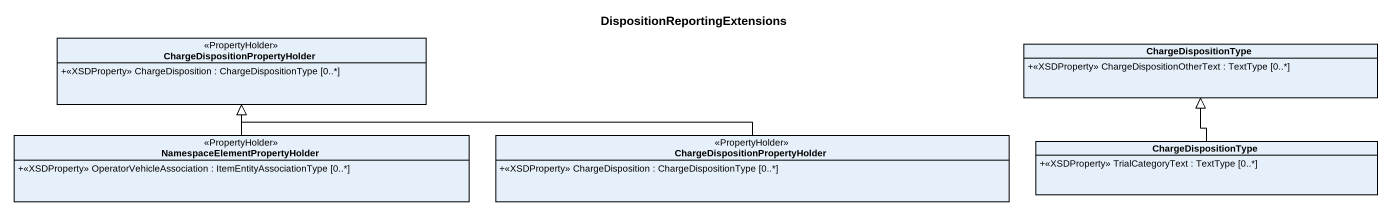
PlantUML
@startuml
title DispositionReportingExtensions
hide circle
hide empty members
skinparam classAttributeIconSize 0
class "ChargeDispositionPropertyHolder" as ChargeDispositionPropertyHol <<PropertyHolder>> {
  +<<XSDProperty>> ChargeDisposition : ChargeDispositionType [0..*]
}
class ChargeDispositionType {
  +<<XSDProperty>> ChargeDispositionOtherText : TextType [0..*]
}
class "NamespaceElementPropertyHolder" as NamespaceElementPropertyHold <<PropertyHolder>> {
  +<<XSDProperty>> OperatorVehicleAssociation : ItemEntityAssociationType [0..*]
}
class "ChargeDispositionPropertyHolder" as ChargeDispositionPropertyHol_2 <<PropertyHolder>> {
  +<<XSDProperty>> ChargeDisposition : ChargeDispositionType [0..*]
}
class "ChargeDispositionType" as ChargeDispositionType_2 {
  +<<XSDProperty>> TrialCategoryText : TextType [0..*]
}
NamespaceElementPropertyHold -up-|> ChargeDispositionPropertyHol
ChargeDispositionPropertyHol_2 -left-|> ChargeDispositionPropertyHol
ChargeDispositionType_2 -up-|> ChargeDispositionType
@enduml
